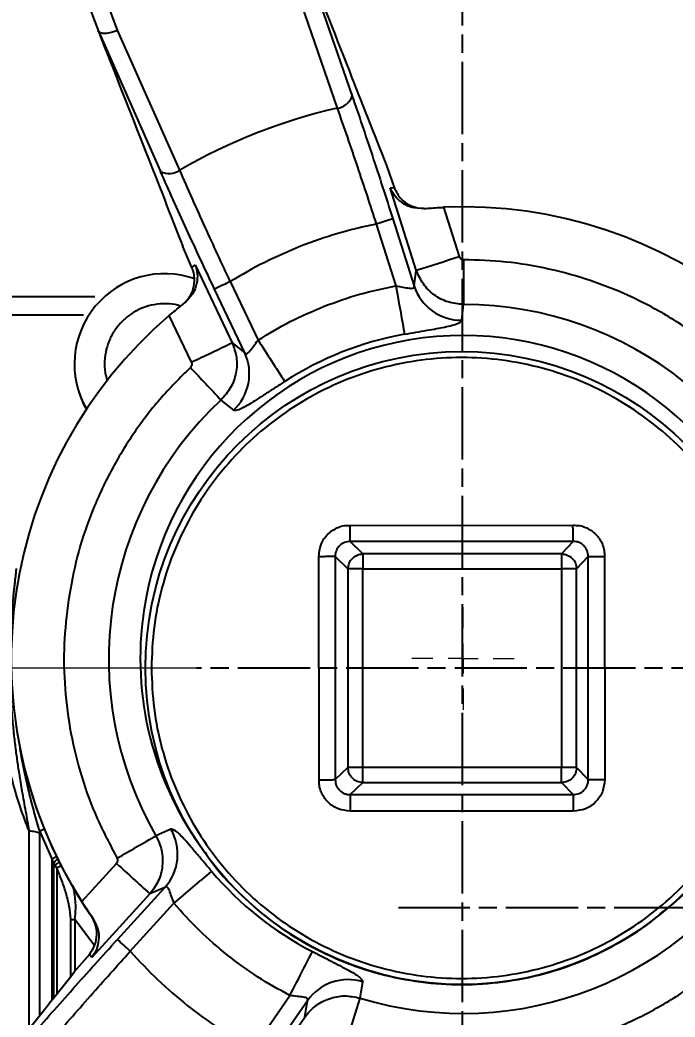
# Model space of a CAD drawing. Header units: millimetres. Extents: x 2085 to 4229, y 754 to 2271.
# Drawn here: x 2997.5 to 3106.3, y 1093.5 to 1259 of the extents above; entities that cross this region are included whole.
import ezdxf

# ---------------------------------------------------------------- set-up
doc = ezdxf.new("R2010")
doc.units = ezdxf.units.MM
doc.linetypes.add('AM_ISO08W050', pattern=[18, 12, -1.5, 3, -1.5])
for name, color, linetype, lineweight in [('10', 7, 'Continuous', 0), ('AM_5', 3, 'Continuous', 25), ('AM_7', 4, 'AM_ISO08W050', 25)]:
    doc.layers.add(name, color=color, linetype=linetype, lineweight=lineweight)
doc.styles.add('SLDTEXTSTYLE1', font='txt.shx', dxfattribs={"width": 0.7, "bigfont": 'gbcbig.shx'})
doc.dimstyles.new('SLDDIMSTYLE12$0', dxfattribs={"dimtxt": 12, "dimasz": 10, "dimexe": 0, "dimexo": 0.0625, "dimgap": 0.875, "dimtad": 1, "dimdec": 1, "dimlfac": 1.8, "dimrnd": 1e-09, "dimzin": 12, "dimdsep": 46, "dimtxsty": 'SLDTEXTSTYLE1', "dimcen": 0.09, "dimdle": 8.16, "dimclrd": 3, "dimclre": 3, "dimadec": 0, "dimazin": 3, "dimtfac": 1, "dimtdec": 1, "dimtofl": 0, "dimtmove": 0, "dimatfit": 3, "dimfxl": 0, "dimfrac": 2, "dimtolj": 1, "dimlwd": 5, "dimlwe": 5, "dimarcsym": 0})
doc.dimstyles.new('SLDDIMSTYLE12$3', dxfattribs={"dimtxt": 12, "dimasz": 10, "dimexe": 0, "dimexo": 0.0625, "dimgap": 0.875, "dimtad": 1, "dimdec": 1, "dimlfac": 1.8, "dimrnd": 1e-09, "dimzin": 12, "dimdsep": 46, "dimtxsty": 'SLDTEXTSTYLE1', "dimcen": 0.09, "dimdle": 8.16, "dimclrd": 3, "dimclre": 3, "dimadec": 0, "dimazin": 3, "dimtfac": 1, "dimtdec": 1, "dimtofl": 0, "dimtmove": 0, "dimatfit": 3, "dimfxl": 0, "dimfrac": 2, "dimtolj": 1, "dimlwd": 5, "dimlwe": 5, "dimarcsym": 0})

# ---------------------------------------------------------------- blocks, each defined once
blk = doc.blocks.new('SW_CENTERMARKSYMBOL_19')
at = {"layer": '10', "color": 0}
for p, q in [((0, 1), (0, 1.7)), ((0, 0), (0, 0.5)), ((-1, 0), (-1.7, 0)), ((0, 0), (-0.5, 0)), ((0, 0), (0, -0.5)), ((0, 0), (0.5, 0)), ((1, 0), (1.7, 0)), ((0, -1), (0, -1.7))]:
    blk.add_line(p, q, dxfattribs=at)
blk = doc.blocks.new('*D68')
at = {"layer": 'AM_5', "color": 3, "lineweight": 5, "transparency": 16777216}
blk.add_line((3071.01, 1291.65), (3071.01, 1328.83), dxfattribs=at)
at = {"layer": 'AM_5', "color": 3, "linetype": 'Continuous', "lineweight": 5, "transparency": 16777216}
for p, q in [((3081.01, 1328.83), (3238.09, 1328.83)), ((3248.09, 1225.75), (3248.09, 1328.83))]:
    blk.add_line(p, q, dxfattribs=at)
at = {"layer": 'AM_5', "color": 3, "transparency": 16777216}
for points in [[(3081.01, 1330.5), (3081.01, 1327.17), (3071.01, 1328.83)], [(3238.09, 1330.5), (3238.09, 1327.17), (3248.09, 1328.83)]]:
    blk.add_solid(points, dxfattribs=at)
at = {"layer": 'Defpoints', "color": 0, "transparency": 16777216}
for p in [(3248.09, 1328.83), (3071.01, 1291.58), (3248.09, 1225.68)]:
    blk.add_point(p, dxfattribs=at)
at = {"layer": 'AM_5', "color": 0, "transparency": 16777216, "insert": (3159.55, 1335.71), "char_height": 12, "attachment_point": 5, "style": 'SLDTEXTSTYLE1'}
blk.add_mtext('\\A1;178', dxfattribs=at)
blk = doc.blocks.new('*D69')
at = {"layer": 'AM_5', "color": 3, "linetype": 'Continuous', "lineweight": 5, "transparency": 16777216}
for p, q in [((2948.09, 1185.98), (2948.09, 1329.46)), ((3061.01, 1329.46), (2958.09, 1329.46))]:
    blk.add_line(p, q, dxfattribs=at)
at = {"layer": 'AM_5', "color": 3, "lineweight": 5, "transparency": 16777216}
blk.add_line((3071.01, 1291.65), (3071.01, 1329.46), dxfattribs=at)
at = {"layer": 'AM_5', "color": 3, "transparency": 16777216}
for points in [[(2958.09, 1331.13), (2958.09, 1327.8), (2948.09, 1329.46)], [(3061.01, 1331.13), (3061.01, 1327.8), (3071.01, 1329.46)]]:
    blk.add_solid(points, dxfattribs=at)
at = {"layer": 'Defpoints', "color": 0, "transparency": 16777216}
for p in [(2948.09, 1329.46), (3071.01, 1291.58), (2948.09, 1185.92)]:
    blk.add_point(p, dxfattribs=at)
at = {"layer": 'AM_5', "color": 0, "transparency": 16777216, "insert": (3009.55, 1336.34), "char_height": 12, "attachment_point": 5, "style": 'SLDTEXTSTYLE1'}
blk.add_mtext('\\A1;123', dxfattribs=at)
blk = doc.blocks.new('*D72')
at = {"layer": 'AM_5', "color": 3, "lineweight": 5, "transparency": 16777216}
blk.add_line((3026.8, 1151.45), (2876.46, 1151.45), dxfattribs=at)
at = {"layer": 'AM_5', "color": 3, "linetype": 'Continuous', "lineweight": 5, "transparency": 16777216}
for p, q in [((2876.46, 1141.45), (2876.46, 919.82)), ((3006.09, 909.82), (2876.46, 909.82))]:
    blk.add_line(p, q, dxfattribs=at)
at = {"layer": 'AM_5', "color": 3, "transparency": 16777216}
for points in [[(2874.79, 1141.45), (2878.13, 1141.45), (2876.46, 1151.45)], [(2874.79, 919.82), (2878.13, 919.82), (2876.46, 909.82)]]:
    blk.add_solid(points, dxfattribs=at)
at = {"layer": 'Defpoints', "color": 0, "transparency": 16777216}
for p in [(3026.86, 1151.45), (2876.46, 909.82), (3006.15, 909.82)]:
    blk.add_point(p, dxfattribs=at)
at = {"layer": 'AM_5', "color": 0, "transparency": 16777216, "insert": (2869.58, 983.74), "char_height": 12, "attachment_point": 5, "rotation": 90, "style": 'SLDTEXTSTYLE1'}
blk.add_mtext('\\A1;245', dxfattribs=at)
blk = doc.blocks.new('*D55')
at = {"layer": 'AM_5', "color": 3, "linetype": 'Continuous', "lineweight": 5, "transparency": 16777216}
blk.add_line((3234.82, 1304.21), (3201.14, 1278.21), dxfattribs=at)
at = {"layer": 'AM_5', "color": 3, "lineweight": 5, "transparency": 16777216}
for p, q in [((3133.76, 1226.27), (3133.94, 1226.27)), ((3133.85, 1226.18), (3133.85, 1226.36))]:
    blk.add_line(p, q, dxfattribs=at)
at = {"layer": 'AM_5', "color": 3, "transparency": 16777216}
blk.add_solid([(3200.12, 1279.53), (3202.16, 1276.89), (3193.23, 1272.1)], dxfattribs=at)
at = {"layer": 'Defpoints', "color": 0, "transparency": 16777216}
for p in [(3193.23, 1272.1), (3074.48, 1180.44)]:
    blk.add_point(p, dxfattribs=at)
at = {"layer": 'AM_5', "color": 0, "transparency": 16777216, "insert": (3217.74, 1299.7), "char_height": 12, "attachment_point": 5, "rotation": 37.6642, "style": 'SLDTEXTSTYLE1'}
blk.add_mtext('\\A1;%%C345', dxfattribs=at)

msp = doc.modelspace()

# ---------------------------------------------------------------- linework, layer by layer
at = {"color": 7, "linetype": 'Continuous', "lineweight": 25}
for p, q in [((3013.758, 1257.282), (3001.82, 1289.283)), ((3001.618, 1281.143), (3010.617, 1256.94)), ((3044.343, 1270.447), (3052.68, 1246.342)), ((3041.904, 1268.372), (3050.192, 1244.33)), ((3024.081, 1234.042), (3013.758, 1257.282)), ((3010.556, 1257.134), (3020.885, 1233.814)), ((3058.353, 1234.835), (3059.658, 1231.154)), ((3058.99, 1231.118), (3059.658, 1231.154)), ((3063.326, 1217.464), (3058.99, 1231.118)), ((3062.636, 1228.052), (3063.527, 1227.78)), ((3063.527, 1227.78), (3063.532, 1227.78)), ((3063.532, 1227.78), (3064.981, 1227.688)), ((3067.868, 1227.881), (3070.461, 1219.716)), ((3059.422, 1225.975), (3062.964, 1214.823)), ((3056.672, 1225.108), (3059.928, 1214.854)), ((3026.089, 1217.924), (3024.592, 1221.376)), ((3026.089, 1217.924), (3026.621, 1218.364)), ((3026.621, 1218.364), (3032.764, 1205.422)), ((3062.964, 1214.823), (3063.326, 1217.464)), ((3034.859, 1203.749), (3029.841, 1214.32)), ((3032.448, 1215.564), (3037.061, 1205.845)), ((3025.827, 1213.245), (3025.831, 1213.248)), ((3025.831, 1213.248), (3026.158, 1213.937)), ((3070.856, 1209.138), (3071.171, 1211.771)), ((2931.323, 1210.041), (3008.092, 1210.041)), ((3026.001, 1202.198), (3022.328, 1209.937)), ((3032.764, 1205.422), (3034.859, 1203.749)), ((3006.589, 1201.916), (3006.589, 1201.867)), ((3030.91, 1195.908), (3032.965, 1194.209)), ((3052.355, 1175.115), (3089.325, 1175.127)), ((3054.465, 1170.384), (3052.355, 1172.451)), ((3089.388, 1172.451), (3052.355, 1172.451)), ((3089.388, 1172.451), (3087.44, 1170.384)), ((3047.208, 1132.926), (3047.173, 1169.899)), ((3049.868, 1169.965), (3051.979, 1167.898)), ((3049.868, 1169.965), (3049.868, 1132.931)), ((3087.44, 1170.384), (3054.465, 1170.384)), ((3089.929, 1167.898), (3091.873, 1169.96)), ((3091.873, 1132.935), (3091.873, 1169.96)), ((3094.535, 1169.955), (3094.61, 1132.93)), ((3054.465, 1134.927), (3054.465, 1167.902)), ((3054.465, 1167.902), (3087.44, 1167.902)), ((3087.44, 1167.902), (3087.44, 1134.927)), ((3051.979, 1167.898), (3051.979, 1134.923)), ((3089.929, 1134.923), (3089.929, 1167.898)), ((3018.362, 1151.584), (3018.362, 1151.575)), ((3051.979, 1134.923), (3049.868, 1132.931)), ((3087.44, 1134.927), (3054.465, 1134.927)), ((3091.873, 1132.935), (3089.929, 1134.923)), ((3052.359, 1130.447), (3054.465, 1132.434)), ((3054.465, 1132.434), (3087.44, 1132.434)), ((3087.44, 1132.434), (3089.384, 1130.447)), ((3052.359, 1130.447), (3089.384, 1130.447)), ((3089.384, 1127.704), (3052.359, 1127.704)), ((3000.82, 1124.114), (3000.818, 1124.444)), ((3002.901, 1119.784), (3000.818, 1124.444)), ((3022.588, 1124.734), (3020.115, 1123.63)), ((3002.901, 1119.754), (3002.901, 1119.784)), ((3002.91, 1119.751), (3002.901, 1119.784)), ((3003.349, 1118.637), (3003.15, 1118.919)), ((3003.65, 1118.253), (3003.349, 1118.637)), ((3007.806, 1112.696), (3013.578, 1119.022)), ((3013.725, 1106.416), (3021.612, 1115.059)), ((3021.612, 1115.059), (3019.108, 1113.991)), ((3019.108, 1113.991), (3009.454, 1103.412)), ((3015.856, 1104.476), (3023.108, 1112.423)), ((3009.405, 1110.273), (3009.629, 1109.967)), ((3009.887, 1105.494), (3006.637, 1109.713)), ((3010.185, 1108.482), (3010.182, 1108.485)), ((3010.296, 1107.728), (3010.185, 1108.482)), ((3006.623, 1101.082), (3009.067, 1103.942)), ((3009.454, 1103.412), (3009.067, 1103.942)), ((3053.984, 1096.694), (3054.463, 1099.384)), ((3036.234, 1088.27), (3042.344, 1097.124)), ((3045.255, 1096.256), (3038.609, 1086.625)), ((3044.818, 1093.545), (3045.255, 1096.256)), ((3036.684, 1081.757), (3044.818, 1093.545))]:
    msp.add_line(p, q, dxfattribs=at)
at = {"color": 7, "linetype": 'Continuous', "lineweight": 25, "flags": 128}
for points in [[(3071.182, 1219.184), (3071.18, 1217.85), (3071.178, 1216.559), (3071.176, 1215.352), (3071.175, 1214.268), (3071.174, 1213.341), (3071.173, 1212.602), (3071.172, 1212.073), (3071.171, 1211.771)], [(3059.928, 1214.854), (3060.189, 1213.408), (3060.442, 1212.009), (3060.678, 1210.701), (3060.89, 1209.526), (3061.072, 1208.522), (3061.217, 1207.72), (3061.321, 1207.147), (3061.381, 1206.82)], [(3054.465, 1170.384), (3054.465, 1170.296), (3054.465, 1170.128), (3054.465, 1169.885), (3054.465, 1169.575), (3054.465, 1169.209), (3054.465, 1168.799), (3054.465, 1168.358), (3054.465, 1167.902)], [(3087.44, 1170.384), (3087.44, 1170.296), (3087.44, 1170.128), (3087.44, 1169.885), (3087.44, 1169.575), (3087.44, 1169.209), (3087.44, 1168.799), (3087.44, 1168.358), (3087.44, 1167.902)], [(3054.465, 1132.434), (3054.465, 1132.521), (3054.465, 1132.689), (3054.465, 1132.933), (3054.465, 1133.245), (3054.465, 1133.613), (3054.465, 1134.026), (3054.465, 1134.469), (3054.465, 1134.927)], [(3087.44, 1132.434), (3087.44, 1132.521), (3087.44, 1132.689), (3087.44, 1132.933), (3087.44, 1133.245), (3087.44, 1133.613), (3087.44, 1134.026), (3087.44, 1134.469), (3087.44, 1134.927)], [(3052.359, 1130.447), (3052.359, 1130.351), (3052.359, 1130.166), (3052.359, 1129.897), (3052.359, 1129.555), (3052.359, 1129.15), (3052.359, 1128.696), (3052.359, 1128.208), (3052.359, 1127.704)], [(3089.384, 1130.447), (3089.384, 1130.351), (3089.384, 1130.166), (3089.384, 1129.897), (3089.384, 1129.555), (3089.384, 1129.15), (3089.384, 1128.696), (3089.384, 1128.208), (3089.384, 1127.704)], [(2999.052, 1091.592), (2999.052, 1094.597), (2999.052, 1099.73), (2999.052, 1104.83), (2999.052, 1109.873), (2999.052, 1114.835), (2999.052, 1119.693), (2999.052, 1124.424)], [(3000.82, 1093.811), (3000.82, 1093.82), (3000.82, 1099.031), (3000.82, 1104.212), (3000.82, 1109.336), (3000.82, 1114.377), (3000.82, 1119.311), (3000.82, 1124.114)], [(3002.901, 1096.425), (3002.901, 1100.018), (3002.901, 1105.069), (3002.901, 1110.059), (3002.901, 1114.962), (3002.901, 1119.754)], [(3003.15, 1096.738), (3003.15, 1099.466), (3003.15, 1104.44), (3003.15, 1109.355), (3003.15, 1114.19), (3003.15, 1118.919)], [(3003.65, 1118.253), (3003.65, 1113.362), (3003.65, 1108.36), (3003.65, 1103.275), (3003.65, 1098.133), (3003.65, 1097.357)], [(3005.982, 1100.296), (3005.982, 1104.853), (3005.982, 1109.785)], [(3006.637, 1109.713), (3006.637, 1104.801), (3006.637, 1101.108)]]:
    msp.add_lwpolyline(points, dxfattribs=at)
at = {"color": 7, "linetype": 'Continuous', "lineweight": 25}
msp.add_circle((3070.862, 1151.45), 52.5, dxfattribs=at)
for centre, radius, start, end in [((3049.798, 1247.363), 3.058, 277.39752, 340.49784), ((3071.088, 1153.018), 93.672, 102.88972, 120.12054), ((3022.297, 1236.538), 3.068, 242.60529, 305.56074), ((3071.088, 1152.95), 75, 10.54851, 92.46086), ((3179.945, 838.911), 405.394, 107.29542, 107.70302), ((2750.39, 2221.678), 1051.844, 287.308245, 287.715785), ((3021.589, 1201.878), 15, 70.68701, 209.89018), ((3216.373, 826.682), 430.183, 115.31225, 115.69693), ((3070.825, 1217.415), 8.277, 198.25, 270.21482), ((3071.087, 1152.962), 58.809, 13.09228, 89.91829), ((3071.088, 1152.95), 75, 130.5515, 212.46111), ((3071.088, 1153.041), 53.574, 308.26934, 171.50515), ((3071.088, 1153.025), 54.664, 100.22856, 122.78193), ((2549.095, 2211.125), 1115.963, 295.299462, 295.684155), ((5029.65, 2487.092), 2368.967, 212.741266, 212.938789), ((3027.34, 1200.283), 8.279, 312.79782, 24.74766), ((3021.589, 1201.829), 15, 179.85416, 209.77464), ((4274.21, 2367.113), 1708.073, 223.040922, 223.289717), ((3071.087, 1152.962), 58.809, 133.09211, 209.9183), ((3053.926, 802.366), 365.536, 89.91553, 90.30529), ((3087.986, 808.116), 359.787, 89.69056, 90.08686), ((3071.087, 1153.041), 53.574, 171.50512, 216.90515), ((3071.087, 1152.938), 75, 179.85416, 214.67082), ((3053.926, 769.391), 365.536, 89.91553, 90.30529), ((3087.986, 775.141), 359.787, 89.69056, 90.08686), ((3094.01, 1528.695), 395.766, 269.69056, 270.08686), ((2989.782, 1153.736), 31.302, 290.645, 292.15846), ((2335.337, 2301.779), 1362.702, 299.853963, 300.166528), ((3015.438, 1120.568), 8.275, 318.25455, 30.22182), ((3071.087, 1152.962), 58.81, 253.09221, 329.91815), ((3002.503, 1118.694), 1.132, 68.96163, 69.4452), ((3924.274, 2114.57), 1349.252, 227.54871, 227.866183), ((1922.233, 2416.421), 1706.557, 310.172067, 310.447019), ((3071.088, 1153.025), 54.664, 220.22866, 242.78205), ((3071.088, 1152.951), 75, 250.55137, 332.45778), ((2664.682, 720.753), 520.16, 47.53594, 47.85337), ((498.824, 2407.22), 2861.092, 332.748286, 332.912361), ((3052.014, 1091.476), 8.278, 72.79245, 144.73438), ((-871.811, 2283.846), 4101.365, 343.070862, 343.174801)]:
    msp.add_arc(centre, radius, start, end, dxfattribs=at)
for points, knots in [([(3070.654, 982.719), (3073.215, 982.744), (3076.795, 982.779), (3082.064, 983.057), (3086.529, 983.393), (3091.845, 983.958), (3097.414, 984.732), (3103.227, 985.742), (3109.199, 986.998), (3115.275, 988.508), (3121.413, 990.279), (3127.578, 992.313), (3133.741, 994.613), (3139.878, 997.178), (3145.966, 1000.008), (3151.986, 1003.102), (3157.919, 1006.457), (3163.748, 1010.069), (3169.457, 1013.935), (3175.033, 1018.049), (3180.46, 1022.406), (3185.726, 1027), (3190.817, 1031.825), (3195.722, 1036.872), (3200.429, 1042.135), (3204.927, 1047.605), (3209.205, 1053.273), (3213.254, 1059.131), (3217.063, 1065.167), (3220.625, 1071.373), (3223.93, 1077.738), (3226.971, 1084.25), (3229.74, 1090.9), (3232.231, 1097.674), (3234.436, 1104.562), (3236.351, 1111.55), (3237.969, 1118.628), (3239.287, 1125.782), (3240.3, 1132.999), (3241.004, 1140.266), (3241.397, 1147.57), (3241.476, 1154.898), (3241.239, 1162.236), (3240.685, 1169.571), (3239.813, 1176.888), (3238.623, 1184.175), (3237.114, 1191.418), (3235.289, 1198.603), (3233.149, 1205.715), (3230.695, 1212.743), (3227.93, 1219.672), (3224.858, 1226.488), (3221.48, 1233.179), (3217.803, 1239.73), (3213.829, 1246.13), (3209.564, 1252.366), (3205.013, 1258.424), (3200.181, 1264.292), (3195.074, 1269.959), (3189.697, 1275.411), (3184.251, 1280.459), (3178.777, 1285.111), (3173.319, 1289.38), (3167.694, 1293.423), (3161.913, 1297.231), (3155.985, 1300.799), (3149.923, 1304.121), (3143.737, 1307.192), (3137.44, 1310.005), (3131.047, 1312.557), (3124.572, 1314.843), (3118.034, 1316.859), (3111.459, 1318.602), (3104.886, 1320.067), (3098.392, 1321.248), (3092.103, 1322.145), (3086.579, 1322.729), (3081.696, 1323.096), (3076.872, 1323.336), (3070.898, 1323.453), (3065.381, 1323.343), (3060.112, 1323.071), (3055.647, 1322.734), (3050.331, 1322.169), (3044.762, 1321.395), (3038.949, 1320.385), (3032.978, 1319.129), (3026.901, 1317.619), (3020.764, 1315.848), (3014.598, 1313.814), (3008.435, 1311.514), (3002.298, 1308.949), (2996.21, 1306.119), (2990.19, 1303.025), (2984.258, 1299.67), (2978.428, 1296.058), (2972.719, 1292.192), (2967.143, 1288.078), (2961.716, 1283.721), (2956.45, 1279.127), (2951.359, 1274.302), (2946.454, 1269.255), (2941.747, 1263.992), (2937.249, 1258.522), (2932.971, 1252.854), (2928.922, 1246.996), (2925.113, 1240.96), (2921.551, 1234.754), (2918.246, 1228.389), (2915.203, 1221.877), (2912.442, 1215.226), (2910.104, 1208.944), (2908.826, 1204.838), (2908.263, 1203.03)], [0, 0, 0, 0, 0.0102074, 0.014274, 0.021037, 0.0280561, 0.0355867, 0.0434511, 0.0515783, 0.0599113, 0.0684099, 0.0770439, 0.085791, 0.0946336, 0.1035582, 0.112554, 0.1216124, 0.1307262, 0.1398897, 0.1490979, 0.1583469, 0.1676331, 0.1769537, 0.1863062, 0.1956884, 0.2050985, 0.2145348, 0.2239961, 0.233481, 0.2429885, 0.2525178, 0.262068, 0.2716385, 0.2812287, 0.2908382, 0.3004664, 0.3101132, 0.3197782, 0.3294613, 0.3391624, 0.3488814, 0.3586183, 0.3683733, 0.3781464, 0.387938, 0.3977483, 0.4075776, 0.4174265, 0.4272956, 0.4371854, 0.4470968, 0.4570307, 0.4669882, 0.4769704, 0.486979, 0.4970156, 0.5070822, 0.5171812, 0.5273154, 0.5374882, 0.5477037, 0.5569145, 0.5661226, 0.5753266, 0.5845258, 0.5937191, 0.6029052, 0.6120821, 0.6212471, 0.6303962, 0.6395236, 0.6486197, 0.6576679, 0.6666375, 0.6754633, 0.6839789, 0.6919633, 0.6976055, 0.7035012, 0.7112199, 0.7214273, 0.7254939, 0.7322569, 0.739276, 0.7468066, 0.754671, 0.7627982, 0.7711312, 0.7796298, 0.7882638, 0.7970109, 0.8058535, 0.8147781, 0.8237739, 0.8328323, 0.8419461, 0.8511096, 0.8603178, 0.8695668, 0.878853, 0.8881736, 0.8975261, 0.9069083, 0.9163184, 0.9257547, 0.935216, 0.9447009, 0.9542084, 0.9637377, 0.9732879, 0.9828584, 0.9924486, 1, 1, 1, 1]), ([(3071.471, 1303.408), (3073.871, 1303.371), (3077.23, 1303.318), (3082.172, 1303.014), (3086.362, 1302.658), (3091.349, 1302.066), (3096.57, 1301.267), (3102.016, 1300.229), (3107.604, 1298.945), (3113.283, 1297.407), (3119.012, 1295.609), (3124.755, 1293.549), (3130.486, 1291.225), (3136.178, 1288.637), (3141.81, 1285.787), (3147.361, 1282.677), (3152.814, 1279.31), (3158.152, 1275.691), (3163.358, 1271.824), (3168.417, 1267.715), (3173.315, 1263.371), (3178.038, 1258.799), (3182.574, 1254.005), (3186.91, 1248.999), (3191.034, 1243.79), (3194.937, 1238.387), (3198.606, 1232.8), (3202.032, 1227.039), (3205.207, 1221.115), (3208.12, 1215.04), (3210.765, 1208.825), (3213.133, 1202.483), (3215.218, 1196.026), (3217.013, 1189.466), (3218.513, 1182.818), (3219.711, 1176.094), (3220.608, 1169.308), (3221.183, 1162.475), (3221.458, 1156.408), (3221.406, 1152.624), (3221.385, 1151.131)], [0, 0, 0, 0, 0.0302952, 0.0423856, 0.0624901, 0.08336, 0.1057536, 0.1291426, 0.1533151, 0.1781023, 0.2033838, 0.2290707, 0.2550958, 0.2814075, 0.3079654, 0.3347376, 0.3616982, 0.3888263, 0.4161047, 0.4435189, 0.4710571, 0.4987089, 0.526466, 0.5543209, 0.5822674, 0.6103001, 0.6384144, 0.6666062, 0.6948723, 0.7232096, 0.7516156, 0.7800883, 0.8086258, 0.8372268, 0.86589, 0.8946146, 0.9234, 0.9522458, 0.9811519, 1, 1, 1, 1]), ([(2962.503, 1049.126), (2961.543, 1050.127), (2959.053, 1052.72), (2955.272, 1057.133), (2951.14, 1062.335), (2947.24, 1067.74), (2943.57, 1073.327), (2940.144, 1079.088), (2936.969, 1085.012), (2934.056, 1091.087), (2931.411, 1097.302), (2929.043, 1103.644), (2926.958, 1110.101), (2925.163, 1116.661), (2923.664, 1123.309), (2922.465, 1130.033), (2921.571, 1136.819), (2920.985, 1143.653), (2920.712, 1150.52), (2920.753, 1157.408), (2921.11, 1164.301), (2921.785, 1171.184), (2922.778, 1178.044), (2924.09, 1184.866), (2925.719, 1191.636), (2927.665, 1198.337), (2929.925, 1204.957), (2932.497, 1211.481), (2935.378, 1217.893), (2938.564, 1224.181), (2942.052, 1230.33), (2945.837, 1236.326), (2949.913, 1242.155), (2954.276, 1247.804), (2958.92, 1253.259), (2963.839, 1258.508), (2968.848, 1263.365), (2973.903, 1267.837), (2978.961, 1271.934), (2984.188, 1275.811), (2989.582, 1279.442), (2994.058, 1282.239), (2996.782, 1283.736), (2997.609, 1284.19)], [0, 0, 0, 0, 0.0151775, 0.0393292, 0.0635604, 0.0878663, 0.1122429, 0.1366868, 0.161195, 0.1857649, 0.2103945, 0.2350819, 0.2598255, 0.2846241, 0.3094766, 0.3343824, 0.3593409, 0.3843518, 0.409415, 0.4345306, 0.4596989, 0.4849206, 0.5101965, 0.5355275, 0.5609152, 0.5863611, 0.6118672, 0.6374358, 0.6630699, 0.6887726, 0.714548, 0.7404006, 0.7663359, 0.7923603, 0.8184816, 0.8447092, 0.8710544, 0.8948026, 0.918543, 0.942272, 0.9659875, 0.9896862, 1, 1, 1, 1]), ([(3044.43, 1270.263), (3047.022, 1263.669), (3051.649, 1251.894), (3056.305, 1240.048), (3058.353, 1234.835)], [0, 0, 0, 0, 0.5600004, 1, 1, 1, 1]), ([(3010.556, 1257.134), (3010.669, 1257.028), (3010.844, 1256.864), (3011.308, 1256.778), (3011.867, 1256.763), (3012.609, 1256.879), (3013.274, 1257.088), (3013.62, 1257.224), (3013.722, 1257.267), (3013.758, 1257.282)], [0, 0, 0, 0, 0.2389954, 0.3678324, 0.4996781, 0.7489725, 0.9246805, 0.9739408, 1, 1, 1, 1]), ([(3010.617, 1256.94), (3010.603, 1256.975), (3010.574, 1257.048), (3010.549, 1257.121), (3010.543, 1257.147), (3010.548, 1257.146), (3010.554, 1257.137), (3010.556, 1257.134)], [0, 0, 0, 0, 0.3325712, 0.6879646, 0.8313814, 0.949784, 1, 1, 1, 1]), ([(3010.617, 1256.94), (3013.218, 1250.321), (3017.863, 1238.501), (3022.536, 1226.609), (3024.592, 1221.376)], [0, 0, 0, 0, 0.5600002, 1, 1, 1, 1]), ([(3052.68, 1246.342), (3053.234, 1244.733), (3054.34, 1241.515), (3056.034, 1236.444), (3057.737, 1231.253), (3058.859, 1227.739), (3059.422, 1225.975)], [0, 0, 0, 0, 0.2492462, 0.4987214, 0.7485201, 1, 1, 1, 1]), ([(3050.192, 1244.33), (3050.755, 1242.717), (3051.861, 1239.549), (3053.524, 1234.65), (3055.128, 1229.845), (3056.164, 1226.666), (3056.672, 1225.108)], [0, 0, 0, 0, 0.2645644, 0.5194287, 0.7645782, 1, 1, 1, 1]), ([(3029.841, 1214.32), (3029.05, 1215.993), (3027.474, 1219.329), (3025.179, 1224.287), (3022.961, 1229.151), (3021.577, 1232.26), (3020.885, 1233.814)], [0, 0, 0, 0, 0.2514799, 0.5012785, 0.7507527, 1, 1, 1, 1]), ([(3032.448, 1215.564), (3031.757, 1217.049), (3030.346, 1220.081), (3028.242, 1224.689), (3026.118, 1229.406), (3024.768, 1232.478), (3024.081, 1234.042)], [0, 0, 0, 0, 0.2354209, 0.48057, 0.7354347, 1, 1, 1, 1]), ([(3064.591, 1227.67), (3063.891, 1227.695), (3062.491, 1227.746), (3060.897, 1228.613), (3059.678, 1229.733), (3059.22, 1230.656), (3058.99, 1231.118)], [0, 0, 0, 0, 0.2499493, 0.4997481, 0.749457, 1, 1, 1, 1]), ([(3059.658, 1231.154), (3059.997, 1230.476), (3060.582, 1229.306), (3061.84, 1228.398), (3062.51, 1228.106), (3062.636, 1228.052)], [0, 0, 0, 0, 0.5280154, 0.9113192, 1, 1, 1, 1]), ([(3064.591, 1227.67), (3065.426, 1227.735), (3066.495, 1227.819), (3067.621, 1227.87), (3067.868, 1227.881)], [0, 0, 0, 0, 0.7808444, 1, 1, 1, 1]), ([(3070.461, 1219.716), (3070.492, 1219.642), (3070.554, 1219.494), (3070.728, 1219.323), (3070.942, 1219.207), (3071.102, 1219.192), (3071.182, 1219.184)], [0, 0, 0, 0, 0.25014976, 0.49937147, 0.74925843, 1, 1, 1, 1]), ([(3135.602, 1167.952), (3135.001, 1170.219), (3133.785, 1174.804), (3131.013, 1181.454), (3127.499, 1187.932), (3123.183, 1194.088), (3118.122, 1199.794), (3112.408, 1204.904), (3106.143, 1209.322), (3099.443, 1212.968), (3092.474, 1215.787), (3085.371, 1217.753), (3078.267, 1218.957), (3073.526, 1219.109), (3071.182, 1219.184)], [0, 0, 0, 0, 0.07919299, 0.16015936, 0.24278284, 0.32785451, 0.41364109, 0.49999999, 0.58635361, 0.67214028, 0.75721715, 0.83983537, 0.92080432, 1, 1, 1, 1]), ([(3026.621, 1218.364), (3026.768, 1217.869), (3027.06, 1216.881), (3026.93, 1215.229), (3026.355, 1213.507), (3025.364, 1212.515), (3024.869, 1212.018)], [0, 0, 0, 0, 0.2505534, 0.5002592, 0.7500542, 1, 1, 1, 1]), ([(3026.158, 1213.937), (3026.319, 1214.527), (3026.64, 1215.704), (3026.428, 1217.059), (3026.156, 1217.753), (3026.089, 1217.924)], [0, 0, 0, 0, 0.43033155, 0.858978, 1, 1, 1, 1]), ([(3071.171, 1211.771), (3070.305, 1211.853), (3068.572, 1212.016), (3066.245, 1213.26), (3064.349, 1215.084), (3063.667, 1216.671), (3063.326, 1217.464)], [0, 0, 0, 0, 0.2503671, 0.5005248, 0.7501034, 1, 1, 1, 1]), ([(3059.928, 1214.854), (3060.329, 1214.785), (3061.119, 1214.647), (3061.993, 1214.469), (3062.526, 1214.424), (3062.813, 1214.462), (3062.976, 1214.59), (3062.968, 1214.744), (3062.964, 1214.823)], [0, 0, 0, 0, 0.2616178, 0.5161546, 0.6376198, 0.7555299, 0.8740541, 1, 1, 1, 1]), ([(3009.946, 1213.041), (2984.198, 1213.041), (2979.021, 1213.041), (2968.675, 1213.041), (2955.259, 1213.041), (2943.116, 1213.041), (2935.892, 1213.041), (2932.543, 1213.041)], [0, 0, 0, 0, 0.02308155, 0.1464587, 0.27023433, 0.36308637, 0.44187617, 0.44187617, 0.44187617, 0.44187617]), ([(3024.562, 1211.762), (3024.923, 1212.094), (3025.408, 1212.539), (3025.742, 1213.102), (3025.827, 1213.245)], [0, 0, 0, 0, 0.7449704, 1, 1, 1, 1]), ([(3024.208, 1211.491), (3023.901, 1211.584), (3022.962, 1211.869), (3021.303, 1211.938), (3019.343, 1211.703), (3017.504, 1211.078), (3015.861, 1210.171), (3014.957, 1209.356), (3014.518, 1208.96)], [0, 0, 0, 0, 0.0913222, 0.2798441, 0.468366, 0.6532648, 0.8313182, 1, 1, 1, 1]), ([(3022.328, 1209.937), (3023.006, 1210.507), (3023.875, 1211.236), (3024.69, 1211.878), (3024.869, 1212.018)], [0, 0, 0, 0, 0.78080054, 1, 1, 1, 1]), ([(3014.518, 1208.96), (3014.13, 1208.53), (3013.334, 1207.65), (3012.44, 1206.055), (3011.812, 1204.275), (3011.547, 1202.373), (3011.596, 1200.629), (3011.889, 1199.58), (3012.009, 1199.151)], [0, 0, 0, 0, 0.1629563, 0.3344814, 0.5122355, 0.6932761, 0.8743167, 1, 1, 1, 1]), ([(3061.381, 1206.82), (3062.015, 1206.934), (3063.3, 1207.164), (3065.088, 1207.479), (3066.69, 1207.765), (3068.126, 1208.042), (3069.335, 1208.32), (3070.194, 1208.597), (3070.732, 1208.869), (3070.814, 1209.047), (3070.856, 1209.138)], [0, 0, 0, 0, 0.1222892, 0.2475486, 0.3637592, 0.4805658, 0.6189284, 0.7530679, 0.8736947, 1, 1, 1, 1]), ([(3032.764, 1205.422), (3033.055, 1204.613), (3033.638, 1202.993), (3033.499, 1200.37), (3032.649, 1197.868), (3031.491, 1196.562), (3030.91, 1195.908)], [0, 0, 0, 0, 0.248705, 0.4981896, 0.7483774, 1, 1, 1, 1]), ([(3034.859, 1203.749), (3034.91, 1203.689), (3035.009, 1203.571), (3035.216, 1203.588), (3035.452, 1203.756), (3035.813, 1204.153), (3036.33, 1204.879), (3036.815, 1205.519), (3037.061, 1205.845)], [0, 0, 0, 0, 0.1251651, 0.2440023, 0.362149, 0.4834229, 0.7377951, 1, 1, 1, 1]), ([(3025.836, 1201.317), (3024.101, 1199.587), (3020.618, 1196.113), (3016.154, 1190.186), (3012.315, 1183.806), (3009.243, 1177.024), (3006.899, 1169.983), (3006.017, 1165.143), (3005.578, 1162.732)], [0, 0, 0, 0, 0.1654437, 0.332195, 0.5, 0.6677943, 0.834551, 1, 1, 1, 1]), ([(3026.001, 1202.198), (3026.029, 1202.122), (3026.084, 1201.972), (3026.074, 1201.729), (3025.996, 1201.498), (3025.89, 1201.378), (3025.836, 1201.317)], [0, 0, 0, 0, 0.25014978, 0.49937143, 0.74925837, 1, 1, 1, 1]), ([(3041.49, 1198.983), (3040.943, 1198.63), (3039.836, 1197.915), (3038.27, 1196.898), (3036.841, 1195.973), (3035.617, 1195.212), (3034.608, 1194.637), (3033.538, 1194.121), (3033.194, 1194.174), (3032.965, 1194.209)], [0, 0, 0, 0, 0.1235233, 0.2501507, 0.3747805, 0.5002123, 0.6235234, 0.7497125, 1, 1, 1, 1]), ([(3047.173, 1169.899), (3047.229, 1170.605), (3047.34, 1172), (3048.577, 1173.751), (3050.013, 1174.719), (3051.331, 1175.126), (3052.015, 1175.119), (3052.355, 1175.115)], [0, 0, 0, 0, 0.2548061, 0.5030235, 0.7512335, 0.8766037, 1, 1, 1, 1]), ([(3089.388, 1172.451), (3089.387, 1172.515), (3089.386, 1172.647), (3089.372, 1173.24), (3089.355, 1173.922), (3089.34, 1174.562), (3089.33, 1174.933), (3089.325, 1175.127)], [0, 0, 0, 0, 0.2386603, 0.491323, 0.7193143, 0.8531728, 1, 1, 1, 1]), ([(3089.325, 1175.127), (3089.691, 1175.127), (3090.397, 1175.126), (3091.734, 1174.719), (3093.181, 1173.748), (3094.149, 1172.297), (3094.556, 1170.979), (3094.542, 1170.294), (3094.535, 1169.955)], [0, 0, 0, 0, 0.1326034, 0.256109, 0.503904, 0.7516959, 0.877002, 1, 1, 1, 1]), ([(3052.355, 1172.451), (3052.028, 1172.42), (3051.534, 1172.372), (3050.953, 1172.058), (3050.452, 1171.652), (3050.087, 1171.1), (3049.892, 1170.473), (3049.876, 1170.136), (3049.868, 1169.965)], [0, 0, 0, 0, 0.2493138, 0.3761129, 0.5001652, 0.7410461, 0.8682365, 1, 1, 1, 1]), ([(3091.873, 1169.96), (3091.841, 1170.287), (3091.794, 1170.781), (3091.48, 1171.362), (3091.074, 1171.865), (3090.522, 1172.231), (3089.895, 1172.427), (3089.559, 1172.443), (3089.388, 1172.451)], [0, 0, 0, 0, 0.2493268, 0.3762956, 0.5001656, 0.7420044, 0.8689622, 1, 1, 1, 1]), ([(3049.868, 1169.965), (3049.801, 1169.963), (3049.664, 1169.96), (3049.056, 1169.945), (3048.373, 1169.928), (3047.74, 1169.913), (3047.368, 1169.904), (3047.173, 1169.899)], [0, 0, 0, 0, 0.2438999, 0.4992707, 0.7200727, 0.8527413, 1, 1, 1, 1]), ([(2996.902, 1167.936), (2996.899, 1167.881), (2996.893, 1167.768), (2996.873, 1167.524), (2996.843, 1167.216), (2996.803, 1166.832), (2996.752, 1166.369), (2996.691, 1165.817), (2996.623, 1165.192), (2996.538, 1164.409), (2996.428, 1163.339), (2996.287, 1161.833), (2996.136, 1159.94), (2996, 1157.738), (2995.897, 1155.197), (2995.856, 1152.331), (2995.901, 1149.331), (2996.023, 1146.472), (2996.205, 1143.77), (2996.438, 1141.197), (2996.717, 1138.696), (2997.03, 1136.302), (2997.408, 1133.761), (2997.887, 1130.894), (2998.465, 1127.723), (2998.861, 1125.498), (2999.052, 1124.424)], [0, 0, 0, 0, 0.0257976, 0.0525021, 0.0801114, 0.1086272, 0.1380565, 0.1683988, 0.199647, 0.2289254, 0.270324, 0.3238538, 0.3815482, 0.4374253, 0.4959393, 0.5596207, 0.6187306, 0.6691438, 0.7133369, 0.7562168, 0.7942673, 0.8305957, 0.8651667, 0.9070886, 0.9551301, 1, 1, 1, 1]), ([(2999.052, 1124.424), (2998.542, 1125.77), (2997.511, 1128.491), (2996.33, 1132.48), (2995.385, 1136.406), (2994.744, 1139.894), (2994.314, 1143.03), (2994.044, 1145.773), (2993.884, 1148.398), (2993.816, 1150.911), (2993.828, 1153.219), (2993.907, 1155.407), (2994.03, 1157.411), (2994.191, 1159.244), (2994.377, 1160.955), (2994.574, 1162.495), (2994.771, 1163.854), (2994.946, 1164.979), (2995.095, 1165.907), (2995.214, 1166.652), (2995.26, 1166.988), (2995.283, 1167.151)], [0, 0, 0, 0, 0.061871, 0.1250645, 0.1864714, 0.2501378, 0.2985674, 0.3490617, 0.3985754, 0.4478077, 0.5000979, 0.5463983, 0.5979911, 0.6485796, 0.6949368, 0.750549, 0.802481, 0.8511011, 0.9012638, 0.9521004, 1, 1, 1, 1]), ([(3005.578, 1162.732), (3005.293, 1160.299), (3004.723, 1155.412), (3004.907, 1147.994), (3005.863, 1140.61), (3007.67, 1133.387), (3010.208, 1126.414), (3012.524, 1122.073), (3013.678, 1119.912)], [0, 0, 0, 0, 0.1654437, 0.332195, 0.5, 0.6677943, 0.834551, 1, 1, 1, 1]), ([(2900.785, 1154.211), (2900.768, 1153.219), (2900.713, 1149.78), (2900.949, 1143.891), (2901.488, 1136.556), (2902.364, 1129.239), (2903.553, 1121.952), (2905.062, 1114.709), (2906.887, 1107.524), (2909.027, 1100.412), (2911.481, 1093.384), (2914.246, 1086.455), (2917.319, 1079.639), (2920.696, 1072.948), (2924.373, 1066.397), (2928.347, 1059.997), (2932.612, 1053.761), (2937.163, 1047.703), (2941.995, 1041.835), (2947.102, 1036.168), (2952.479, 1030.716), (2957.925, 1025.668), (2963.399, 1021.016), (2968.857, 1016.747), (2974.482, 1012.704), (2980.263, 1008.896), (2986.191, 1005.328), (2992.253, 1002.006), (2998.439, 998.935), (3004.736, 996.122), (3011.129, 993.57), (3017.605, 991.284), (3024.142, 989.268), (3030.717, 987.525), (3037.29, 986.06), (3043.784, 984.879), (3050.073, 983.982), (3055.597, 983.398), (3060.48, 983.032), (3065.304, 982.784), (3068.719, 982.743), (3070.654, 982.719)], [0, 0, 0, 0, 0.0110977, 0.0384563, 0.065866, 0.0933273, 0.120841, 0.1484084, 0.1760305, 0.2037091, 0.231446, 0.2592434, 0.2871039, 0.3150305, 0.3430267, 0.3710966, 0.3992451, 0.4274777, 0.4558012, 0.4842235, 0.512754, 0.5414043, 0.5672369, 0.5930617, 0.6188752, 0.6446752, 0.6704587, 0.6962218, 0.7219592, 0.7476632, 0.7733229, 0.7989215, 0.8244321, 0.8498086, 0.8749648, 0.8997175, 0.9236002, 0.9459932, 0.9618174, 0.9783523, 1, 1, 1, 1]), ([(3000.818, 1124.444), (3000.514, 1125.472), (2999.9, 1127.544), (2999.131, 1130.522), (2998.35, 1133.928), (2997.816, 1136.536), (2997.59, 1138.077), (2997.56, 1138.28)], [0, 0, 0, 0, 0.2086078, 0.4204927, 0.6329881, 0.9518433, 1, 1, 1, 1]), ([(3052.359, 1127.704), (3051.676, 1127.782), (3050.309, 1127.937), (3048.566, 1129.141), (3047.596, 1130.582), (3047.188, 1131.901), (3047.201, 1132.586), (3047.208, 1132.926)], [0, 0, 0, 0, 0.2495155, 0.4993463, 0.7494031, 0.8758585, 1, 1, 1, 1]), ([(3047.208, 1132.926), (3047.527, 1132.926), (3048.187, 1132.926), (3049.044, 1132.927), (3049.669, 1132.929), (3049.803, 1132.93), (3049.868, 1132.931)], [0, 0, 0, 0, 0.2426841, 0.5013251, 0.7592367, 1, 1, 1, 1]), ([(3049.868, 1132.931), (3049.9, 1132.604), (3049.948, 1132.11), (3050.264, 1131.529), (3050.67, 1131.03), (3051.222, 1130.667), (3051.848, 1130.471), (3052.187, 1130.455), (3052.359, 1130.447)], [0, 0, 0, 0, 0.2493016, 0.375853, 0.5001539, 0.7402565, 0.8676627, 1, 1, 1, 1]), ([(3089.384, 1130.447), (3089.712, 1130.479), (3090.205, 1130.527), (3090.786, 1130.842), (3091.287, 1131.248), (3091.652, 1131.8), (3091.848, 1132.426), (3091.865, 1132.764), (3091.873, 1132.935)], [0, 0, 0, 0, 0.2493148, 0.376036, 0.5001542, 0.7412291, 0.8683988, 1, 1, 1, 1]), ([(3094.61, 1132.93), (3094.532, 1132.245), (3094.376, 1130.875), (3093.17, 1129.144), (3091.439, 1127.938), (3090.069, 1127.782), (3089.384, 1127.704)], [0, 0, 0, 0, 0.2498541, 0.5000068, 0.7501542, 1, 1, 1, 1]), ([(3020.115, 1123.63), (3020.478, 1122.838), (3021.202, 1121.256), (3021.289, 1118.62), (3020.658, 1116.066), (3019.625, 1114.683), (3019.108, 1113.991)], [0, 0, 0, 0, 0.250367, 0.5005248, 0.7501034, 1, 1, 1, 1]), ([(3029.353, 1117.721), (3028.933, 1118.218), (3028.083, 1119.225), (3027.187, 1120.29), (3026.618, 1120.965), (3026.284, 1121.359), (3025.66, 1122.091), (3024.862, 1123.002), (3024.041, 1123.865), (3023.165, 1124.662), (3022.819, 1124.705), (3022.588, 1124.734)], [0, 0, 0, 0, 0.1235463, 0.2500747, 0.2792914, 0.3122334, 0.3634887, 0.4998737, 0.6231492, 0.7493974, 1, 1, 1, 1]), ([(3002.901, 1119.784), (3002.967, 1119.824), (3003.098, 1119.905), (3003.358, 1120.043), (3003.559, 1120.144), (3003.662, 1120.191), (3003.677, 1120.198)], [0, 0, 0, 0, 0.3222981, 0.6435165, 0.9486834, 1, 1, 1, 1]), ([(3028.27, 1120.889), (3028.579, 1120.416), (3030.137, 1118.025), (3033.67, 1114.238), (3038.8, 1109.665), (3044.539, 1105.847), (3050.713, 1102.799), (3057.235, 1100.586), (3063.989, 1099.242), (3070.862, 1098.792), (3077.734, 1099.242), (3084.487, 1100.588), (3091.018, 1102.791), (3097.159, 1105.878), (3101.597, 1108.659), (3103.764, 1110.607), (3104.228, 1111.024)], [0, 0, 0, 0, 0.019687, 0.0995672, 0.1794473, 0.2593274, 0.3392075, 0.4190876, 0.4989678, 0.5788479, 0.658728, 0.7386081, 0.8184882, 0.8983683, 0.9782485, 1, 1, 1, 1]), ([(3003.15, 1118.919), (3003.137, 1118.96), (3003.106, 1119.055), (3003.022, 1119.339), (3002.957, 1119.576), (3002.91, 1119.751)], [0, 0, 0, 0, 0.1694804, 0.3880482, 1, 1, 1, 1]), ([(3003.15, 1118.919), (3003.171, 1119.015), (3003.212, 1119.208), (3003.412, 1119.476), (3003.673, 1119.669), (3003.872, 1119.772), (3003.97, 1119.789), (3003.973, 1119.789)], [0, 0, 0, 0, 0.2608226, 0.5230424, 0.7711913, 0.9942166, 1, 1, 1, 1]), ([(3004.099, 1119.225), (3004.067, 1119.212), (3003.937, 1119.157), (3003.721, 1119.021), (3003.483, 1118.829), (3003.393, 1118.701), (3003.349, 1118.637)], [0, 0, 0, 0, 0.0960601, 0.387253, 0.6940749, 1, 1, 1, 1]), ([(3004.435, 1118.656), (3004.409, 1118.644), (3004.296, 1118.594), (3004.09, 1118.495), (3003.84, 1118.366), (3003.713, 1118.291), (3003.65, 1118.253)], [0, 0, 0, 0, 0.0910511, 0.3846369, 0.6920356, 1, 1, 1, 1]), ([(3013.578, 1119.022), (3013.626, 1119.086), (3013.723, 1119.213), (3013.784, 1119.449), (3013.778, 1119.692), (3013.711, 1119.838), (3013.678, 1119.912)], [0, 0, 0, 0, 0.25014976, 0.49937147, 0.74925843, 1, 1, 1, 1]), ([(3051.824, 1089.575), (3054.088, 1088.962), (3058.666, 1087.722), (3065.812, 1086.797), (3073.179, 1086.603), (3080.668, 1087.262), (3088.14, 1088.791), (3095.423, 1091.185), (3102.381, 1094.402), (3108.889, 1098.381), (3114.814, 1103.007), (3120.068, 1108.175), (3124.663, 1113.725), (3127.165, 1117.755), (3128.403, 1119.748)], [0, 0, 0, 0, 0.079193, 0.1601594, 0.2427828, 0.3278545, 0.4136411, 0.5, 0.5863536, 0.6721403, 0.7572171, 0.8398354, 0.9208043, 1, 1, 1, 1]), ([(3005.982, 1109.785), (3005.917, 1110.501), (3005.787, 1111.946), (3005.201, 1114.09), (3004.527, 1116.212), (3003.942, 1117.574), (3003.65, 1118.253)], [0, 0, 0, 0, 0.2460614, 0.4971042, 0.7491953, 1, 1, 1, 1]), ([(3006.637, 1109.713), (3006.716, 1110.332), (3006.896, 1111.748), (3006.706, 1113.355), (3006.56, 1114.345), (3006.526, 1114.549), (3006.517, 1114.605), (3006.477, 1114.839), (3006.432, 1115.101), (3006.369, 1115.356), (3006.358, 1115.398)], [0, 0, 0, 0, 0.32889461, 0.75252794, 0.83190616, 0.85305145, 0.86080138, 0.86184105, 0.97703581, 1, 1, 1, 1]), ([(3023.108, 1112.423), (3022.968, 1112.804), (3022.691, 1113.558), (3022.409, 1114.402), (3022.18, 1114.885), (3022.002, 1115.112), (3021.809, 1115.188), (3021.679, 1115.103), (3021.612, 1115.059)], [0, 0, 0, 0, 0.2616178, 0.5161546, 0.6376198, 0.7555299, 0.8740541, 1, 1, 1, 1]), ([(3009.629, 1109.967), (3009.154, 1110.656), (3008.547, 1111.539), (3007.939, 1112.488), (3007.806, 1112.696)], [0, 0, 0, 0, 0.7808488, 1, 1, 1, 1]), ([(3136.596, 1111.866), (3135.606, 1110.405), (3133.606, 1107.456), (3130.216, 1103.315), (3125.961, 1098.77), (3120.714, 1094.086), (3114.434, 1089.54), (3107.798, 1085.684), (3100.858, 1082.54), (3093.662, 1080.041), (3088.692, 1078.981), (3086.203, 1078.45)], [0, 0, 0, 0, 0.0810679, 0.1637641, 0.2484006, 0.3731554, 0.4979796, 0.6226942, 0.7483588, 0.8739858, 1, 1, 1, 1]), ([(3010.182, 1108.485), (3010.043, 1108.956), (3009.855, 1109.587), (3009.497, 1110.134), (3009.405, 1110.273)], [0, 0, 0, 0, 0.744992, 1, 1, 1, 1]), ([(3215.385, 1110.991), (3215.084, 1109.929), (3214.148, 1106.624), (3212.241, 1101.173), (3209.682, 1094.646), (3206.798, 1088.234), (3203.612, 1081.946), (3200.124, 1075.797), (3196.34, 1069.801), (3192.263, 1063.972), (3187.9, 1058.323), (3183.256, 1052.868), (3178.337, 1047.619), (3173.328, 1042.762), (3168.273, 1038.29), (3163.215, 1034.192), (3157.987, 1030.318), (3152.599, 1026.676), (3147.063, 1023.273), (3141.39, 1020.115), (3135.594, 1017.208), (3129.686, 1014.558), (3123.682, 1012.169), (3117.6, 1010.046), (3111.46, 1008.193), (3105.293, 1006.615), (3099.149, 1005.317), (3093.14, 1004.304), (3087.573, 1003.593), (3082.727, 1003.148), (3078.258, 1002.87), (3074.353, 1002.732), (3071.754, 1002.723), (3070.705, 1002.719)], [0, 0, 0, 0, 0.0170783, 0.0531439, 0.089298, 0.1255445, 0.1618882, 0.1983346, 0.2348901, 0.2715626, 0.3083611, 0.3452967, 0.3823824, 0.4196345, 0.4532144, 0.4867833, 0.5203362, 0.5538698, 0.5873798, 0.6208602, 0.654303, 0.6876965, 0.7210233, 0.7542563, 0.7873511, 0.8202281, 0.8527303, 0.8844984, 0.9144909, 0.939551, 0.9597807, 0.9837802, 1, 1, 1, 1]), ([(3009.629, 1109.967), (3009.957, 1109.349), (3010.615, 1108.113), (3010.664, 1106.305), (3010.306, 1104.695), (3009.739, 1103.84), (3009.454, 1103.412)], [0, 0, 0, 0, 0.2499493, 0.4997481, 0.749457, 1, 1, 1, 1]), ([(3009.067, 1103.942), (3009.497, 1104.574), (3010.253, 1105.682), (3010.283, 1107.112), (3010.296, 1107.728)], [0, 0, 0, 0, 0.5693211, 1, 1, 1, 1]), ([(2999.466, 1090.408), (3000.581, 1091.689), (3002.813, 1094.253), (3006.355, 1098.25), (3009.997, 1102.318), (3012.479, 1105.047), (3013.725, 1106.416)], [0, 0, 0, 0, 0.2492462, 0.4987214, 0.7485201, 1, 1, 1, 1]), ([(3002.457, 1089.267), (3003.572, 1090.559), (3005.759, 1093.096), (3009.168, 1096.982), (3012.526, 1100.77), (3014.761, 1103.258), (3015.856, 1104.476)], [0, 0, 0, 0, 0.2645644, 0.5194287, 0.7645782, 1, 1, 1, 1]), ([(3046.085, 1104.414), (3046.665, 1104.116), (3047.837, 1103.515), (3049.5, 1102.665), (3051.013, 1101.886), (3052.282, 1101.203), (3053.281, 1100.611), (3054.258, 1099.935), (3054.381, 1099.604), (3054.463, 1099.384)], [0, 0, 0, 0, 0.12352326, 0.25015071, 0.37478047, 0.50021232, 0.62352336, 0.74971254, 1, 1, 1, 1]), ([(2982.895, 1071.338), (2987.311, 1076.874), (2995.198, 1086.759), (3003.132, 1096.705), (3006.623, 1101.082)], [0, 0, 0, 0, 0.5600004, 1, 1, 1, 1]), ([(3045.255, 1096.256), (3045.282, 1096.331), (3045.335, 1096.477), (3045.218, 1096.65), (3044.955, 1096.772), (3044.433, 1096.887), (3043.546, 1096.974), (3042.749, 1097.074), (3042.344, 1097.124)], [0, 0, 0, 0, 0.1251651, 0.2440023, 0.362149, 0.4834229, 0.7377951, 1, 1, 1, 1]), ([(3044.818, 1093.545), (3045.373, 1094.201), (3046.484, 1095.515), (3048.825, 1096.706), (3051.417, 1097.22), (3053.126, 1096.87), (3053.984, 1096.694)], [0, 0, 0, 0, 0.248705, 0.4981896, 0.7483774, 1, 1, 1, 1])]:
    msp.add_open_spline(points, degree=3, knots=knots, dxfattribs=at)
for points in [[(3056.672, 1225.108), (3054.541, 1224.633), (3050.279, 1223.682), (3046.183, 1222.172), (3044.134, 1221.417)], [(3044.134, 1221.417), (3042.121, 1220.572), (3038.095, 1218.881), (3034.33, 1216.669), (3032.448, 1215.564)], [(3048.05, 1211.478), (3049.988, 1212.188), (3053.864, 1213.606), (3057.907, 1214.438), (3059.928, 1214.854)], [(3037.061, 1205.845), (3038.823, 1206.919), (3042.347, 1209.068), (3046.149, 1210.675), (3048.05, 1211.478)], [(3122.362, 1151.452), (3122.277, 1153.7), (3122.107, 1158.194), (3120.739, 1164.82), (3118.58, 1171.217), (3115.589, 1177.276), (3111.836, 1182.893), (3107.382, 1187.973), (3102.303, 1192.427), (3096.685, 1196.18), (3090.626, 1199.168), (3084.229, 1201.34), (3077.603, 1202.658), (3070.862, 1203.1), (3064.12, 1202.658), (3057.494, 1201.34), (3051.097, 1199.168), (3045.038, 1196.18), (3039.421, 1192.427), (3034.342, 1187.973), (3029.887, 1182.893), (3026.135, 1177.276), (3023.143, 1171.217), (3020.985, 1164.82), (3019.617, 1158.194), (3019.447, 1153.7), (3019.362, 1151.452)], [(3052.355, 1172.451), (3052.355, 1172.519), (3052.355, 1172.656), (3052.355, 1173.281), (3052.355, 1174.125), (3052.355, 1174.785), (3052.355, 1175.115)], [(3051.979, 1167.898), (3052.019, 1168.221), (3052.1, 1168.869), (3052.676, 1169.687), (3053.494, 1170.263), (3054.142, 1170.344), (3054.465, 1170.384)], [(3087.44, 1170.384), (3087.764, 1170.344), (3088.413, 1170.264), (3089.232, 1169.688), (3089.809, 1168.869), (3089.889, 1168.221), (3089.929, 1167.898)], [(3091.873, 1169.96), (3091.94, 1169.96), (3092.073, 1169.958), (3092.696, 1169.957), (3093.542, 1169.955), (3094.204, 1169.955), (3094.535, 1169.955)], [(3019.362, 1151.452), (3019.447, 1149.205), (3019.617, 1144.711), (3020.985, 1138.085), (3023.143, 1131.688), (3026.135, 1125.629), (3029.887, 1120.012), (3034.342, 1114.932), (3039.421, 1110.478), (3045.038, 1106.725), (3051.097, 1103.737), (3057.494, 1101.565), (3064.12, 1100.247), (3070.862, 1099.805), (3077.603, 1100.247), (3084.229, 1101.565), (3090.626, 1103.737), (3096.685, 1106.725), (3102.303, 1110.478), (3107.382, 1114.932), (3111.836, 1120.012), (3115.589, 1125.629), (3118.58, 1131.688), (3120.739, 1138.085), (3122.107, 1144.711), (3122.277, 1149.205), (3122.362, 1151.452)], [(3054.465, 1132.434), (3054.142, 1132.474), (3053.494, 1132.555), (3052.675, 1133.131), (3052.099, 1133.951), (3052.019, 1134.599), (3051.979, 1134.923)], [(3089.929, 1134.923), (3089.889, 1134.598), (3089.809, 1133.95), (3089.233, 1133.131), (3088.413, 1132.554), (3087.765, 1132.474), (3087.44, 1132.434)], [(2999.052, 1124.424), (2999.216, 1124.42), (2999.543, 1124.412), (3000.014, 1124.349), (3000.453, 1124.253), (3000.697, 1124.16), (3000.82, 1124.114)], [(3031.971, 1103.824), (3030.388, 1105.148), (3027.221, 1107.795), (3024.479, 1110.88), (3023.108, 1112.423)], [(3005.982, 1109.785), (3006.078, 1109.766), (3006.269, 1109.726), (3006.514, 1109.717), (3006.637, 1109.713)], [(3015.856, 1104.476), (3017.333, 1102.868), (3020.287, 1099.653), (3023.644, 1096.86), (3025.322, 1095.464)], [(3042.344, 1097.124), (3040.533, 1098.113), (3036.909, 1100.09), (3033.617, 1102.58), (3031.971, 1103.824)], [(3025.322, 1095.464), (3027.06, 1094.143), (3030.537, 1091.502), (3034.335, 1089.347), (3036.234, 1088.27)]]:
    msp.add_open_spline(points, degree=3, dxfattribs=at)
at = {"layer": 'AM_7'}
for p, q in [((3071.01, 934.035), (3071.01, 1291.584)), ((3117.697, 1151.45), (3026.86, 1151.45)), ((3270.188, 1111.684), (3060.364, 1111.684))]:
    msp.add_line(p, q, dxfattribs=at)

# ---------------------------------------------------------------- block references
at = {"layer": '10', "xscale": 5, "yscale": 5, "zscale": 5}
msp.add_blockref('SW_CENTERMARKSYMBOL_19', (3071.088, 1153.041), dxfattribs=at)

# ---------------------------------------------------------------- dimensions: what is measured, and where the dimension line sits
at = {"layer": 'AM_5'}
for base, p2, text, picture, middle in [((2948.087, 1329.463), (2948.087, 1185.917), '123', '*D69', (3009.548, 1329.463)), ((3248.087, 1328.833), (3248.087, 1225.684), '178', '*D68', (3159.548, 1328.833))]:
    dim = msp.add_linear_dim(base=base, p1=(3071.01, 1291.584), p2=p2, text=text, dimstyle='SLDDIMSTYLE12$0', override={"dimlfac": 1}, dxfattribs=at)
    dim.commit()
    dim.dimension.update_dxf_attribs({"geometry": picture, "text_midpoint": middle, "dimtype": 160})
dim = msp.add_diameter_dim_2p(p1=(3074.485, 1180.441), p2=(3193.225, 1272.096), text='%%C345', dimstyle='SLDDIMSTYLE12$3', override={"dimlfac": 1, "dimpost": ''}, dxfattribs=at)
dim.commit()
dim.dimension.update_dxf_attribs({"geometry": '*D55', "text_midpoint": (3217.74, 1299.703)})
dim = msp.add_linear_dim(base=(2876.458, 909.825), p1=(3026.86, 1151.45), p2=(3006.153, 909.825), angle=90, text='245', dimstyle='SLDDIMSTYLE12$0', override={"dimlfac": 1}, dxfattribs=at)
dim.commit()
dim.dimension.update_dxf_attribs({"geometry": '*D72', "text_midpoint": (2876.458, 983.738), "dimtype": 160})

doc.saveas('drawing.dxf')
